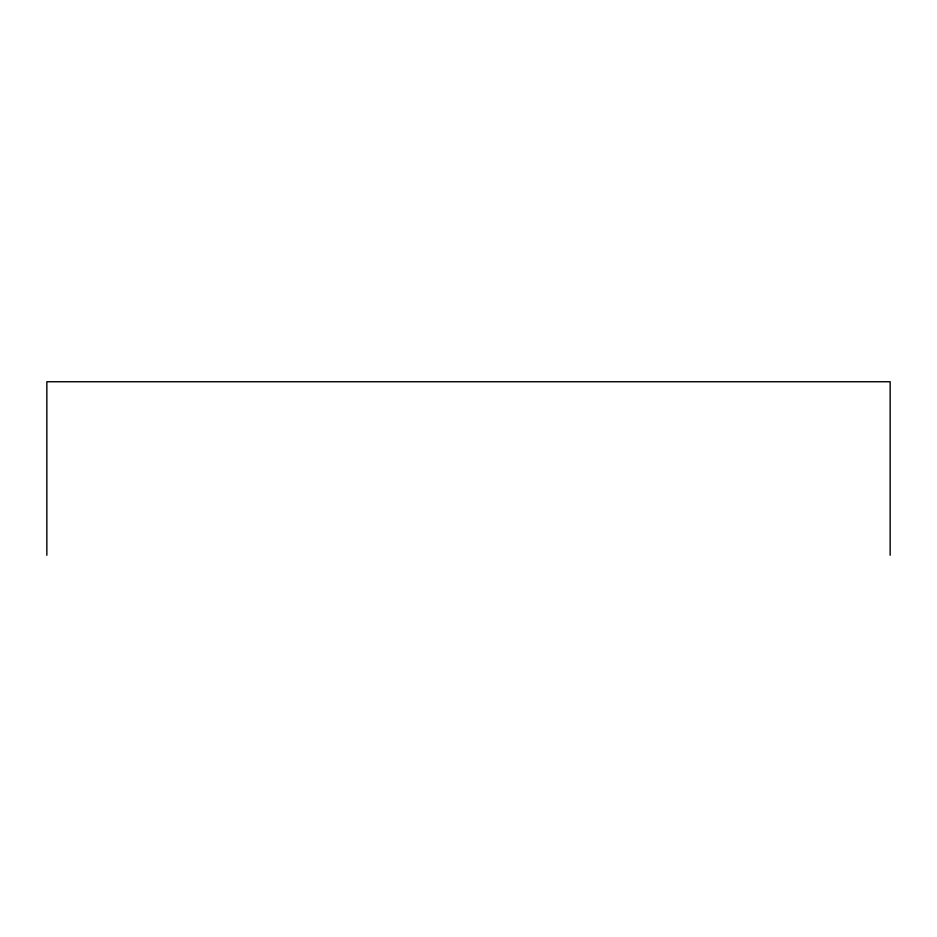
<?xml version="1.0" encoding="UTF-8"?>
<svg xmlns="http://www.w3.org/2000/svg" width="937" height="937" viewBox="0 0 937 937"><rect width="100%" height="100%" fill="white"/><g stroke="black" fill="none" stroke-linecap="round" stroke-linejoin="round"><path stroke-width="1.41" d="M890.15 555.254L890.15 381.746L46.85 381.746L46.85 555.254"/></g></svg>
